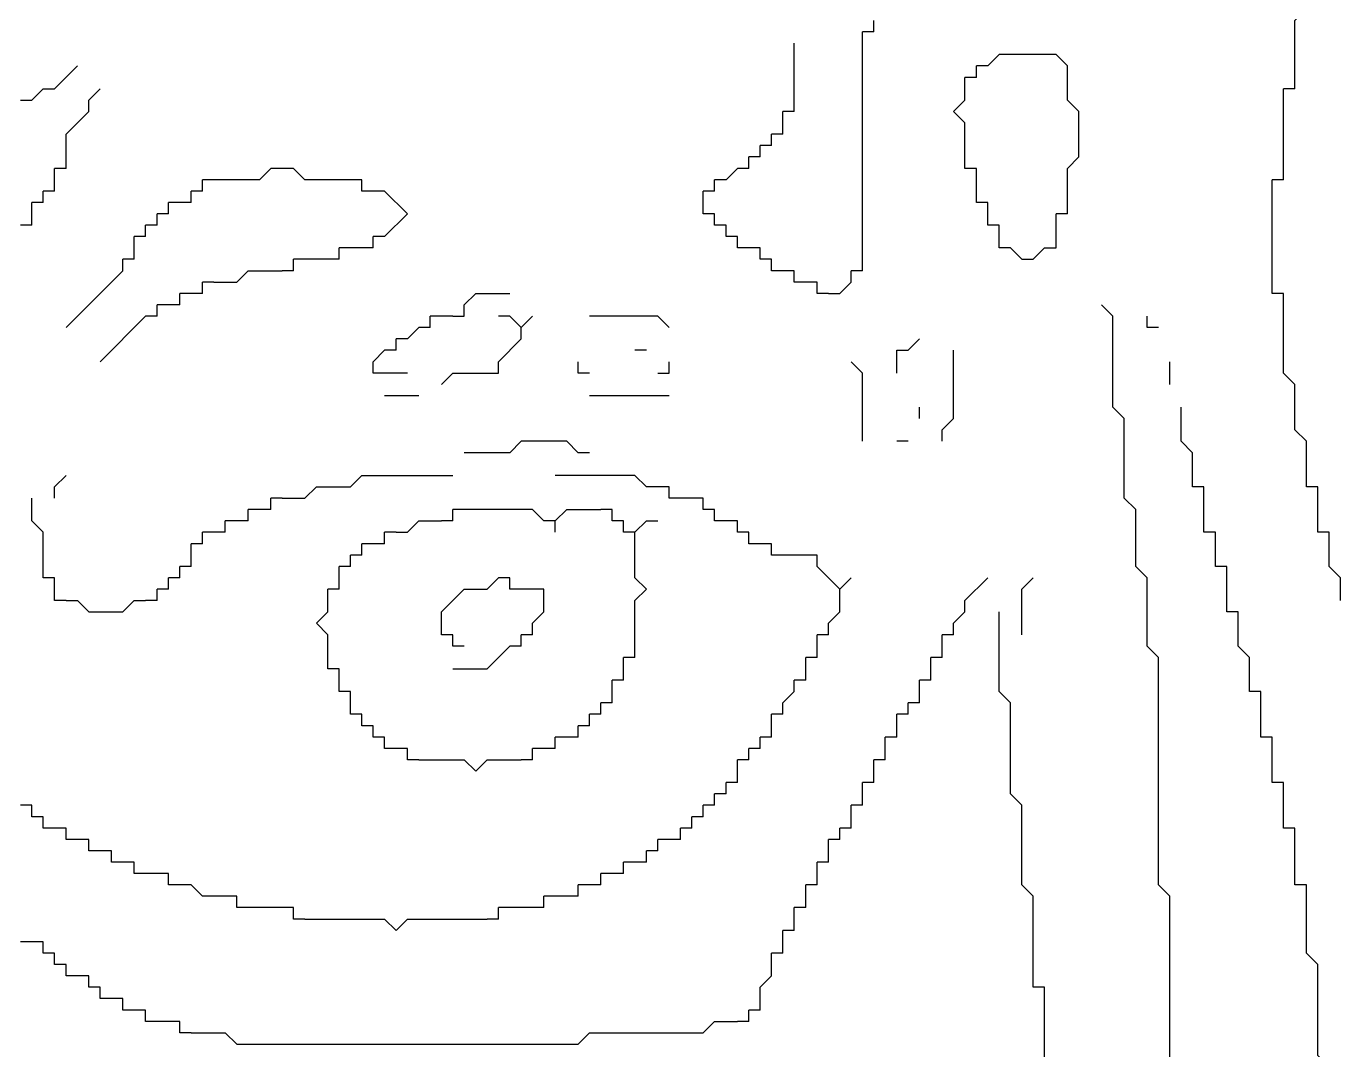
# Model space of a CAD drawing. Extents: x 0.04 to 6.31, y 0.06 to 5.55.
# Drawn here: x 3.547 to 4.745, y 2.089 to 3.026 of the extents above; entities that cross this region are included whole.
import ezdxf

# ---------------------------------------------------------------- set-up
doc = ezdxf.new("R2010")
doc.units = 0
doc.layers.get('0').update_dxf_attribs({"linetype": 'CONTINUOUS'})

msp = doc.modelspace()

# ---------------------------------------------------------------- linework, layer by layer
at = {"color": 7, "linetype": 'CONTINUOUS'}
for points in [[(4.708333, 2.979167), (4.708333, 3.03125), (4.71875, 3.041667), (4.71875, 3.104167), (4.729167, 3.114583), (4.729167, 3.375)], [(4.25, 2.958333), (4.25, 3.010417)], [(3.541667, 2.958333), (3.552083, 2.958333), (3.5625, 2.96875), (3.572917, 2.96875), (3.59375, 2.989583)], [(4.427083, 2.989583), (4.416667, 2.989583)], [(4.416667, 2.979167), (4.416667, 2.989583)], [(4.416667, 2.979167), (4.40625, 2.979167)], [(4.40625, 2.96875), (4.40625, 2.979167)], [(4.708333, 2.96875), (4.708333, 2.979167)], [(4.708333, 2.96875), (4.697917, 2.96875)], [(4.697917, 2.958333), (4.697917, 2.96875)], [(4.25, 2.947917), (4.239583, 2.947917)], [(4.239583, 2.9375), (4.239583, 2.947917)], [(4.25, 2.947917), (4.25, 2.958333)], [(4.697917, 2.895833), (4.697917, 2.958333)], [(4.239583, 2.927083), (4.239583, 2.9375)], [(4.239583, 2.927083), (4.229167, 2.927083)], [(4.229167, 2.916667), (4.229167, 2.927083)], [(4.229167, 2.916667), (4.21875, 2.916667)], [(4.21875, 2.90625), (4.21875, 2.916667)], [(4.21875, 2.90625), (4.208333, 2.90625)], [(4.208333, 2.895833), (4.208333, 2.90625)], [(4.40625, 2.895833), (4.40625, 2.90625)], [(3.84375, 2.885417), (3.802083, 2.885417), (3.791667, 2.895833), (3.770833, 2.895833), (3.760417, 2.885417), (3.71875, 2.885417)], [(4.1875, 2.885417), (4.197917, 2.895833)], [(4.208333, 2.895833), (4.197917, 2.895833)], [(4.697917, 2.885417), (4.697917, 2.895833)], [(3.708333, 2.875), (3.697917, 2.875)], [(3.697917, 2.864583), (3.697917, 2.875)], [(3.71875, 2.885417), (3.708333, 2.885417)], [(3.708333, 2.875), (3.708333, 2.885417)], [(3.854167, 2.885417), (3.84375, 2.885417)], [(4.177083, 2.875), (4.166667, 2.875)], [(4.166667, 2.864583), (4.166667, 2.875)], [(4.1875, 2.885417), (4.177083, 2.885417)], [(4.177083, 2.875), (4.177083, 2.885417)], [(4.416667, 2.875), (4.416667, 2.885417)], [(4.416667, 2.864583), (4.416667, 2.875)], [(4.697917, 2.885417), (4.6875, 2.885417)], [(4.6875, 2.875), (4.6875, 2.885417)], [(4.6875, 2.791667), (4.6875, 2.875)], [(3.6875, 2.864583), (3.677083, 2.864583)], [(3.677083, 2.854167), (3.677083, 2.864583)], [(3.697917, 2.864583), (3.6875, 2.864583)], [(4.166667, 2.854167), (4.166667, 2.864583)], [(3.677083, 2.854167), (3.666667, 2.854167)], [(3.666667, 2.84375), (3.666667, 2.854167)], [(4.427083, 2.84375), (4.427083, 2.854167)], [(3.666667, 2.84375), (3.65625, 2.84375)], [(3.65625, 2.833333), (3.65625, 2.84375)], [(3.65625, 2.833333), (3.645833, 2.833333)], [(3.645833, 2.822917), (3.645833, 2.833333)], [(3.645833, 2.8125), (3.645833, 2.822917)], [(3.645833, 2.8125), (3.635417, 2.8125)], [(3.635417, 2.802083), (3.635417, 2.8125)], [(3.583333, 2.75), (3.635417, 2.802083)], [(4.6875, 2.78125), (4.6875, 2.791667)], [(3.947917, 2.770833), (3.958333, 2.78125), (3.989583, 2.78125)], [(3.9375, 2.760417), (3.947917, 2.760417), (3.947917, 2.770833)], [(4.59375, 2.072917), (4.59375, 2.229167), (4.583333, 2.239583), (4.583333, 2.447917), (4.572917, 2.458333), (4.572917, 2.520833), (4.5625, 2.53125), (4.5625, 2.583333), (4.552083, 2.59375), (4.552083, 2.666667), (4.541667, 2.677083), (4.541667, 2.760417), (4.53125, 2.770833)], [(4.71875, 2.614583), (4.71875, 2.645833), (4.708333, 2.65625), (4.708333, 2.697917), (4.697917, 2.708333), (4.697917, 2.770833)], [(3.927083, 2.760417), (3.916667, 2.760417)], [(3.916667, 2.75), (3.916667, 2.760417)], [(3.9375, 2.760417), (3.927083, 2.760417)], [(4.135417, 2.75), (4.125, 2.760417), (4.0625, 2.760417)], [(3.895833, 2.739583), (3.90625, 2.75)], [(3.916667, 2.75), (3.90625, 2.75)], [(3.895833, 2.739583), (3.885417, 2.739583)], [(3.885417, 2.729167), (3.885417, 2.739583)], [(4.354167, 2.729167), (4.364583, 2.739583)], [(3.864583, 2.71875), (3.875, 2.729167)], [(3.885417, 2.729167), (3.875, 2.729167)], [(4.114583, 2.729167), (4.104167, 2.729167)], [(4.34375, 2.71875), (4.34375, 2.729167), (4.354167, 2.729167)], [(4.385417, 2.645833), (4.385417, 2.65625), (4.395833, 2.666667), (4.395833, 2.729167)], [(4.3125, 2.645833), (4.3125, 2.708333), (4.302083, 2.71875)], [(4.34375, 2.708333), (4.34375, 2.71875)], [(3.90625, 2.6875), (3.875, 2.6875)], [(4.135417, 2.6875), (4.0625, 2.6875)], [(4.0625, 2.635417), (4.052083, 2.635417), (4.041667, 2.645833), (4, 2.645833), (3.989583, 2.635417), (3.947917, 2.635417)], [(3.572917, 2.59375), (3.572917, 2.604167), (3.583333, 2.614583)], [(3.78125, 2.59375), (3.802083, 2.59375), (3.8125, 2.604167), (3.84375, 2.604167), (3.854167, 2.614583), (3.9375, 2.614583)], [(4.125, 2.604167), (4.114583, 2.604167), (4.104167, 2.614583), (4.03125, 2.614583)], [(4.71875, 2.604167), (4.71875, 2.614583)], [(4.135417, 2.604167), (4.125, 2.604167)], [(3.78125, 2.59375), (3.770833, 2.59375)], [(3.770833, 2.583333), (3.770833, 2.59375)], [(4.166667, 2.59375), (4.15625, 2.59375)], [(4.729167, 2.572917), (4.729167, 2.59375)], [(3.760417, 2.583333), (3.75, 2.583333)], [(3.75, 2.572917), (3.75, 2.583333)], [(3.770833, 2.583333), (3.760417, 2.583333)], [(3.739583, 2.572917), (3.729167, 2.572917)], [(3.729167, 2.5625), (3.729167, 2.572917)], [(3.75, 2.572917), (3.739583, 2.572917)], [(4.03125, 2.5625), (4.03125, 2.572917)], [(4.729167, 2.5625), (4.729167, 2.572917)], [(3.708333, 2.552083), (3.697917, 2.552083)], [(3.697917, 2.541667), (3.697917, 2.552083)], [(3.71875, 2.5625), (3.708333, 2.5625)], [(3.708333, 2.552083), (3.708333, 2.5625)], [(3.729167, 2.5625), (3.71875, 2.5625)], [(4.104167, 2.5625), (4.09375, 2.5625)], [(4.104167, 2.458333), (4.104167, 2.5), (4.114583, 2.510417), (4.104167, 2.520833), (4.104167, 2.552083)], [(4.75, 2.5), (4.75, 2.520833), (4.739583, 2.53125), (4.739583, 2.552083)], [(3.697917, 2.53125), (3.697917, 2.541667)], [(4.260417, 2.541667), (4.239583, 2.541667)], [(4.270833, 2.53125), (4.270833, 2.541667), (4.260417, 2.541667)], [(3.697917, 2.53125), (3.6875, 2.53125)], [(3.6875, 2.520833), (3.6875, 2.53125)], [(3.6875, 2.520833), (3.677083, 2.520833)], [(3.677083, 2.510417), (3.677083, 2.520833)], [(3.927083, 2.479167), (3.927083, 2.489583), (3.947917, 2.510417), (3.96875, 2.510417), (3.979167, 2.520833)], [(3.989583, 2.520833), (3.979167, 2.520833)], [(4.395833, 2.479167), (4.40625, 2.489583), (4.40625, 2.5), (4.427083, 2.520833)], [(4.458333, 2.46875), (4.458333, 2.510417), (4.46875, 2.520833)], [(3.677083, 2.510417), (3.666667, 2.510417)], [(3.666667, 2.5), (3.666667, 2.510417)], [(3.666667, 2.5), (3.65625, 2.5)], [(3.927083, 2.46875), (3.927083, 2.479167)], [(4.395833, 2.46875), (4.385417, 2.46875)], [(4.385417, 2.458333), (4.385417, 2.46875)], [(4.395833, 2.46875), (4.395833, 2.479167)], [(4.104167, 2.447917), (4.104167, 2.458333)], [(4.385417, 2.447917), (4.385417, 2.458333)], [(4.104167, 2.447917), (4.09375, 2.447917)], [(4.09375, 2.4375), (4.09375, 2.447917)], [(4.385417, 2.447917), (4.375, 2.447917)], [(4.375, 2.4375), (4.375, 2.447917)], [(4.09375, 2.427083), (4.09375, 2.4375)], [(4.375, 2.427083), (4.375, 2.4375)], [(4.09375, 2.427083), (4.083333, 2.427083)], [(4.083333, 2.416667), (4.083333, 2.427083)], [(4.375, 2.427083), (4.364583, 2.427083)], [(4.364583, 2.416667), (4.364583, 2.427083)], [(4.083333, 2.40625), (4.083333, 2.416667)], [(4.364583, 2.40625), (4.364583, 2.416667)], [(4.072917, 2.395833), (4.0625, 2.395833)], [(4.0625, 2.385417), (4.0625, 2.395833)], [(4.083333, 2.40625), (4.072917, 2.40625)], [(4.072917, 2.395833), (4.072917, 2.40625)], [(4.354167, 2.395833), (4.34375, 2.395833)], [(4.34375, 2.385417), (4.34375, 2.395833)], [(4.364583, 2.40625), (4.354167, 2.40625)], [(4.354167, 2.395833), (4.354167, 2.40625)], [(4.0625, 2.385417), (4.052083, 2.385417)], [(4.052083, 2.375), (4.052083, 2.385417)], [(4.34375, 2.375), (4.34375, 2.385417)], [(4.041667, 2.375), (4.03125, 2.375)], [(4.03125, 2.364583), (4.03125, 2.375)], [(4.052083, 2.375), (4.041667, 2.375)], [(4.34375, 2.375), (4.333333, 2.375)], [(4.333333, 2.364583), (4.333333, 2.375)], [(4.020833, 2.364583), (4.010417, 2.364583)], [(4.010417, 2.354167), (4.010417, 2.364583)], [(4.03125, 2.364583), (4.020833, 2.364583)], [(4.333333, 2.354167), (4.333333, 2.364583)], [(3.90625, 2.354167), (3.947917, 2.354167), (3.958333, 2.34375), (3.96875, 2.354167), (4, 2.354167)], [(4.010417, 2.354167), (4, 2.354167)], [(4.333333, 2.354167), (4.322917, 2.354167)], [(4.322917, 2.34375), (4.322917, 2.354167)], [(4.322917, 2.333333), (4.322917, 2.34375)], [(4.322917, 2.333333), (4.3125, 2.333333)], [(4.3125, 2.322917), (4.3125, 2.333333)], [(4.3125, 2.3125), (4.302083, 2.3125)], [(4.302083, 2.302083), (4.302083, 2.3125)], [(4.3125, 2.3125), (4.3125, 2.322917)], [(4.302083, 2.291667), (4.302083, 2.302083)], [(4.302083, 2.291667), (4.291667, 2.291667)], [(4.291667, 2.28125), (4.291667, 2.291667)], [(4.291667, 2.28125), (4.28125, 2.28125)], [(4.28125, 2.270833), (4.28125, 2.28125)], [(4.28125, 2.260417), (4.28125, 2.270833)], [(4.28125, 2.260417), (4.270833, 2.260417)], [(4.270833, 2.25), (4.270833, 2.260417)], [(4.270833, 2.239583), (4.270833, 2.25)], [(4.270833, 2.239583), (4.260417, 2.239583)], [(4.260417, 2.229167), (4.260417, 2.239583)], [(4.260417, 2.21875), (4.260417, 2.229167)], [(4.260417, 2.21875), (4.25, 2.21875)], [(4.25, 2.208333), (4.25, 2.21875)], [(4.25, 2.197917), (4.25, 2.208333)], [(4.25, 2.197917), (4.239583, 2.197917)], [(4.239583, 2.1875), (4.239583, 2.197917)], [(4.239583, 2.177083), (4.239583, 2.1875)], [(4.239583, 2.177083), (4.229167, 2.177083)], [(4.229167, 2.166667), (4.229167, 2.177083)], [(4.21875, 2.135417), (4.21875, 2.145833), (4.229167, 2.15625), (4.229167, 2.166667)], [(4.21875, 2.125), (4.21875, 2.135417)], [(3.65625, 2.125), (3.645833, 2.125)], [(4.21875, 2.125), (4.208333, 2.125)], [(4.208333, 2.114583), (4.208333, 2.125)], [(3.677083, 2.114583), (3.666667, 2.114583)], [(3.6875, 2.114583), (3.677083, 2.114583)], [(3.6875, 2.104167), (3.6875, 2.114583)], [(3.697917, 2.104167), (3.729167, 2.104167), (3.739583, 2.09375), (4.052083, 2.09375), (4.0625, 2.104167), (4.166667, 2.104167), (4.177083, 2.114583), (4.197917, 2.114583)], [(4.208333, 2.114583), (4.197917, 2.114583)]]:
    msp.add_lwpolyline(points, dxfattribs=at)
at = {"color": 255, "linetype": 'CONTINUOUS'}
for points in [[(4.322917, 3.020833), (4.322917, 3.03125)], [(4.322917, 3.020833), (4.3125, 3.020833)], [(4.3125, 3.010417), (4.3125, 3.020833)], [(4.3125, 2.8125), (4.3125, 3.010417)], [(3.583333, 2.895833), (3.583333, 2.90625)], [(3.583333, 2.895833), (3.572917, 2.895833)], [(3.572917, 2.885417), (3.572917, 2.895833)], [(3.572917, 2.875), (3.5625, 2.875)], [(3.5625, 2.864583), (3.5625, 2.875)], [(3.572917, 2.875), (3.572917, 2.885417)], [(3.5625, 2.864583), (3.552083, 2.864583)], [(3.552083, 2.854167), (3.552083, 2.864583)], [(4.5, 2.854167), (4.5, 2.864583)], [(3.552083, 2.84375), (3.552083, 2.854167)], [(4.5, 2.854167), (4.489583, 2.854167)], [(4.489583, 2.84375), (4.489583, 2.854167)], [(3.552083, 2.84375), (3.541667, 2.84375)], [(4.1875, 2.833333), (4.1875, 2.84375)], [(4.489583, 2.833333), (4.489583, 2.84375)], [(3.875, 2.833333), (3.864583, 2.833333)], [(3.864583, 2.822917), (3.864583, 2.833333)], [(4.479167, 2.822917), (4.489583, 2.822917), (4.489583, 2.833333)], [(3.84375, 2.822917), (3.833333, 2.822917)], [(3.833333, 2.8125), (3.833333, 2.822917)], [(3.854167, 2.822917), (3.84375, 2.822917)], [(3.864583, 2.822917), (3.854167, 2.822917)], [(4.21875, 2.822917), (4.208333, 2.822917)], [(4.21875, 2.8125), (4.21875, 2.822917)], [(4.447917, 2.822917), (4.458333, 2.8125), (4.46875, 2.8125), (4.479167, 2.822917)], [(3.802083, 2.8125), (3.791667, 2.8125)], [(3.791667, 2.802083), (3.791667, 2.8125)], [(3.822917, 2.8125), (3.802083, 2.8125)], [(3.833333, 2.8125), (3.822917, 2.8125)], [(4.3125, 2.802083), (4.3125, 2.8125)], [(3.71875, 2.791667), (3.708333, 2.791667)], [(3.708333, 2.78125), (3.708333, 2.791667)], [(3.71875, 2.791667), (3.739583, 2.791667), (3.75, 2.802083), (3.78125, 2.802083)], [(3.791667, 2.802083), (3.78125, 2.802083)], [(4.25, 2.802083), (4.239583, 2.802083)], [(4.25, 2.791667), (4.25, 2.802083)], [(4.270833, 2.791667), (4.260417, 2.791667)], [(4.270833, 2.78125), (4.270833, 2.791667)], [(4.28125, 2.78125), (4.291667, 2.78125), (4.302083, 2.791667)], [(4.3125, 2.802083), (4.302083, 2.802083)], [(4.302083, 2.791667), (4.302083, 2.802083)], [(3.697917, 2.78125), (3.6875, 2.78125)], [(3.6875, 2.770833), (3.6875, 2.78125)], [(3.708333, 2.78125), (3.697917, 2.78125)], [(4.28125, 2.78125), (4.270833, 2.78125)], [(3.677083, 2.770833), (3.666667, 2.770833)], [(3.666667, 2.760417), (3.666667, 2.770833)], [(3.6875, 2.770833), (3.677083, 2.770833)], [(3.666667, 2.760417), (3.65625, 2.760417)], [(3.979167, 2.71875), (4, 2.739583), (4, 2.75)], [(3.927083, 2.697917), (3.9375, 2.708333), (3.96875, 2.708333)], [(3.96875, 2.708333), (3.979167, 2.708333), (3.979167, 2.71875)], [(4.59375, 2.697917), (4.59375, 2.71875)], [(4.364583, 2.666667), (4.364583, 2.677083)], [(4.614583, 2.614583), (4.614583, 2.635417), (4.604167, 2.645833), (4.604167, 2.677083)], [(4.614583, 2.604167), (4.614583, 2.614583)], [(4.625, 2.604167), (4.614583, 2.604167)], [(3.5625, 2.53125), (3.5625, 2.5625), (3.552083, 2.572917), (3.552083, 2.59375)], [(4.625, 2.572917), (4.625, 2.59375)], [(3.947917, 2.583333), (3.9375, 2.583333)], [(3.9375, 2.572917), (3.9375, 2.583333)], [(4.03125, 2.572917), (4.041667, 2.583333), (4.072917, 2.583333)], [(4.083333, 2.583333), (4.072917, 2.583333)], [(4.083333, 2.572917), (4.083333, 2.583333)], [(3.885417, 2.5625), (3.895833, 2.5625), (3.90625, 2.572917), (3.927083, 2.572917)], [(3.9375, 2.572917), (3.927083, 2.572917)], [(4.104167, 2.5625), (4.114583, 2.572917), (4.125, 2.572917)], [(4.625, 2.5625), (4.625, 2.572917)], [(3.864583, 2.552083), (3.854167, 2.552083)], [(3.854167, 2.541667), (3.854167, 2.552083)], [(3.875, 2.552083), (3.864583, 2.552083)], [(3.885417, 2.5625), (3.875, 2.5625)], [(3.875, 2.552083), (3.875, 2.5625)], [(4.635417, 2.5625), (4.625, 2.5625)], [(4.635417, 2.541667), (4.635417, 2.552083)], [(3.854167, 2.541667), (3.84375, 2.541667)], [(3.84375, 2.53125), (3.84375, 2.541667)], [(4.635417, 2.53125), (4.635417, 2.541667)], [(3.5625, 2.520833), (3.5625, 2.53125)], [(3.84375, 2.53125), (3.833333, 2.53125)], [(3.833333, 2.520833), (3.833333, 2.53125)], [(4.645833, 2.53125), (4.635417, 2.53125)], [(3.833333, 2.510417), (3.833333, 2.520833)], [(4.291667, 2.510417), (4.302083, 2.520833)], [(4.645833, 2.5), (4.645833, 2.520833)], [(3.833333, 2.510417), (3.822917, 2.510417)], [(3.822917, 2.5), (3.822917, 2.510417)], [(4.28125, 2.479167), (4.291667, 2.489583), (4.291667, 2.510417)], [(3.822917, 2.447917), (3.822917, 2.46875), (3.8125, 2.479167), (3.822917, 2.489583), (3.822917, 2.5)], [(4.010417, 2.479167), (4.020833, 2.489583), (4.020833, 2.5)], [(4.645833, 2.489583), (4.645833, 2.5)], [(4.46875, 2.15625), (4.46875, 2.229167), (4.458333, 2.239583), (4.458333, 2.3125), (4.447917, 2.322917), (4.447917, 2.40625), (4.4375, 2.416667), (4.4375, 2.489583)], [(4.65625, 2.489583), (4.645833, 2.489583)], [(4.010417, 2.46875), (4, 2.46875)], [(4, 2.458333), (4, 2.46875)], [(4.010417, 2.46875), (4.010417, 2.479167)], [(4.28125, 2.46875), (4.270833, 2.46875)], [(4.270833, 2.458333), (4.270833, 2.46875)], [(4.28125, 2.46875), (4.28125, 2.479167)], [(4.666667, 2.427083), (4.666667, 2.447917), (4.65625, 2.458333), (4.65625, 2.479167)], [(4, 2.458333), (3.989583, 2.458333)], [(4.270833, 2.447917), (4.270833, 2.458333)], [(3.822917, 2.4375), (3.822917, 2.447917)], [(4.270833, 2.447917), (4.260417, 2.447917)], [(4.260417, 2.4375), (4.260417, 2.447917)], [(3.833333, 2.4375), (3.822917, 2.4375)], [(4.260417, 2.427083), (4.260417, 2.4375)], [(3.833333, 2.416667), (3.833333, 2.427083)], [(4.260417, 2.427083), (4.25, 2.427083)], [(4.25, 2.416667), (4.25, 2.427083)], [(4.666667, 2.416667), (4.666667, 2.427083)], [(4.239583, 2.40625), (4.25, 2.416667)], [(4.677083, 2.416667), (4.666667, 2.416667)], [(3.84375, 2.395833), (3.84375, 2.40625)], [(3.854167, 2.395833), (3.84375, 2.395833)], [(4.239583, 2.395833), (4.229167, 2.395833)], [(4.229167, 2.385417), (4.229167, 2.395833)], [(4.239583, 2.395833), (4.239583, 2.40625)], [(4.677083, 2.385417), (4.677083, 2.40625)], [(4.229167, 2.375), (4.229167, 2.385417)], [(4.677083, 2.375), (4.677083, 2.385417)], [(4.229167, 2.375), (4.21875, 2.375)], [(4.21875, 2.364583), (4.21875, 2.375)], [(4.6875, 2.375), (4.677083, 2.375)], [(4.6875, 2.364583), (4.6875, 2.375)], [(4.21875, 2.364583), (4.208333, 2.364583)], [(4.208333, 2.354167), (4.208333, 2.364583)], [(4.6875, 2.34375), (4.6875, 2.364583)], [(4.208333, 2.354167), (4.197917, 2.354167)], [(4.197917, 2.34375), (4.197917, 2.354167)], [(4.197917, 2.333333), (4.197917, 2.34375)], [(4.6875, 2.333333), (4.6875, 2.34375)], [(4.197917, 2.333333), (4.1875, 2.333333)], [(4.1875, 2.322917), (4.1875, 2.333333)], [(4.697917, 2.333333), (4.6875, 2.333333)], [(4.697917, 2.322917), (4.697917, 2.333333)], [(3.552083, 2.3125), (3.541667, 2.3125)], [(3.552083, 2.302083), (3.552083, 2.3125)], [(4.177083, 2.3125), (4.166667, 2.3125)], [(4.166667, 2.302083), (4.166667, 2.3125)], [(4.1875, 2.322917), (4.177083, 2.322917)], [(4.177083, 2.3125), (4.177083, 2.322917)], [(4.697917, 2.302083), (4.697917, 2.322917)], [(4.166667, 2.302083), (4.15625, 2.302083)], [(4.15625, 2.291667), (4.15625, 2.302083)], [(4.697917, 2.291667), (4.697917, 2.302083)], [(3.583333, 2.291667), (3.572917, 2.291667)], [(3.583333, 2.28125), (3.583333, 2.291667)], [(4.15625, 2.291667), (4.145833, 2.291667)], [(4.145833, 2.28125), (4.145833, 2.291667)], [(4.708333, 2.291667), (4.697917, 2.291667)], [(4.708333, 2.28125), (4.708333, 2.291667)], [(3.604167, 2.28125), (3.59375, 2.28125)], [(3.604167, 2.270833), (3.604167, 2.28125)], [(4.135417, 2.28125), (4.125, 2.28125)], [(4.125, 2.270833), (4.125, 2.28125)], [(4.145833, 2.28125), (4.135417, 2.28125)], [(4.708333, 2.25), (4.708333, 2.28125)], [(3.625, 2.270833), (3.614583, 2.270833)], [(3.625, 2.260417), (3.625, 2.270833)], [(4.125, 2.270833), (4.114583, 2.270833)], [(4.114583, 2.260417), (4.114583, 2.270833)], [(3.645833, 2.260417), (3.635417, 2.260417)], [(3.645833, 2.25), (3.645833, 2.260417)], [(4.104167, 2.260417), (4.09375, 2.260417)], [(4.09375, 2.25), (4.09375, 2.260417)], [(4.114583, 2.260417), (4.104167, 2.260417)], [(3.666667, 2.25), (3.65625, 2.25)], [(3.677083, 2.25), (3.666667, 2.25)], [(3.677083, 2.239583), (3.677083, 2.25)], [(4.083333, 2.25), (4.072917, 2.25)], [(4.072917, 2.239583), (4.072917, 2.25)], [(4.09375, 2.25), (4.083333, 2.25)], [(4.708333, 2.239583), (4.708333, 2.25)], [(3.6875, 2.239583), (3.677083, 2.239583)], [(3.729167, 2.229167), (3.708333, 2.229167), (3.697917, 2.239583), (3.6875, 2.239583)], [(3.739583, 2.229167), (3.729167, 2.229167)], [(3.739583, 2.21875), (3.739583, 2.229167)], [(4.03125, 2.229167), (4.020833, 2.229167)], [(4.020833, 2.21875), (4.020833, 2.229167)], [(4.041667, 2.229167), (4.03125, 2.229167)], [(4.052083, 2.229167), (4.041667, 2.229167)], [(4.0625, 2.239583), (4.052083, 2.239583)], [(4.052083, 2.229167), (4.052083, 2.239583)], [(4.072917, 2.239583), (4.0625, 2.239583)], [(4.71875, 2.239583), (4.708333, 2.239583)], [(4.71875, 2.229167), (4.71875, 2.239583)], [(4.739583, 1.802083), (4.739583, 2.072917), (4.729167, 2.083333), (4.729167, 2.166667), (4.71875, 2.177083), (4.71875, 2.229167)], [(3.75, 2.21875), (3.739583, 2.21875)], [(3.78125, 2.21875), (3.75, 2.21875)], [(3.791667, 2.21875), (3.78125, 2.21875)], [(3.791667, 2.208333), (3.791667, 2.21875)], [(3.989583, 2.21875), (3.979167, 2.21875)], [(3.979167, 2.208333), (3.979167, 2.21875)], [(4.010417, 2.21875), (3.989583, 2.21875)], [(4.020833, 2.21875), (4.010417, 2.21875)], [(3.802083, 2.208333), (3.791667, 2.208333)], [(3.802083, 2.208333), (3.875, 2.208333), (3.885417, 2.197917), (3.895833, 2.208333), (3.96875, 2.208333)], [(3.979167, 2.208333), (3.96875, 2.208333)], [(4.46875, 2.145833), (4.46875, 2.15625)], [(4.479167, 2.145833), (4.46875, 2.145833)], [(4.479167, 2.135417), (4.479167, 2.145833)], [(4.5, 1.697917), (4.5, 1.916667), (4.489583, 1.927083), (4.489583, 2.041667), (4.479167, 2.052083), (4.479167, 2.135417)]]:
    msp.add_lwpolyline(points, dxfattribs=at)
at = {"color": 253, "linetype": 'CONTINUOUS'}
for points in [[(4.5, 2.864583), (4.5, 2.895833), (4.510417, 2.90625), (4.510417, 2.947917), (4.5, 2.958333), (4.5, 2.989583), (4.489583, 3), (4.4375, 3), (4.427083, 2.989583)], [(3.875, 2.833333), (3.895833, 2.854167), (3.875, 2.875), (3.864583, 2.875)], [(4.1875, 2.84375), (4.177083, 2.84375)], [(4.197917, 2.833333), (4.1875, 2.833333)], [(4, 2.75), (3.989583, 2.760417), (3.979167, 2.760417)], [(3.895833, 2.708333), (3.875, 2.708333)], [(4.625, 2.59375), (4.625, 2.604167)], [(4.09375, 2.572917), (4.083333, 2.572917)], [(4.1875, 2.572917), (4.177083, 2.572917)], [(4.21875, 2.552083), (4.208333, 2.552083)], [(4.645833, 2.520833), (4.645833, 2.53125)], [(3.833333, 2.427083), (3.833333, 2.4375)], [(3.583333, 2.166667), (3.572917, 2.166667)], [(3.625, 2.135417), (3.614583, 2.135417)]]:
    msp.add_lwpolyline(points, dxfattribs=at)
at = {"color": 252, "linetype": 'CONTINUOUS'}
for points in [[(3.583333, 2.90625), (3.583333, 2.927083), (3.604167, 2.947917), (3.604167, 2.958333), (3.614583, 2.96875)], [(4.4375, 2.833333), (4.4375, 2.84375)], [(4.208333, 2.822917), (4.197917, 2.822917)], [(4.239583, 2.802083), (4.229167, 2.802083)], [(3.614583, 2.71875), (3.65625, 2.760417)], [(4.145833, 2.59375), (4.135417, 2.59375)], [(4.09375, 2.5625), (4.09375, 2.572917)], [(4.208333, 2.5625), (4.197917, 2.5625)], [(4.291667, 2.510417), (4.270833, 2.53125)], [(3.572917, 2.510417), (3.572917, 2.520833)], [(3.947917, 2.458333), (3.9375, 2.458333)], [(3.84375, 2.40625), (3.84375, 2.416667)], [(3.864583, 2.375), (3.864583, 2.385417)], [(3.875, 2.364583), (3.875, 2.375)], [(3.90625, 2.354167), (3.895833, 2.354167)], [(3.572917, 2.291667), (3.5625, 2.291667)], [(3.572917, 2.177083), (3.5625, 2.177083)], [(3.583333, 2.15625), (3.583333, 2.166667)], [(3.645833, 2.125), (3.635417, 2.125)]]:
    msp.add_lwpolyline(points, dxfattribs=at)
at = {"color": 250, "linetype": 'CONTINUOUS'}
for points in [[(4.40625, 2.90625), (4.40625, 2.9375), (4.395833, 2.947917), (4.40625, 2.958333), (4.40625, 2.96875)], [(4.416667, 2.895833), (4.40625, 2.895833)], [(3.854167, 2.875), (3.854167, 2.885417)], [(4.427083, 2.864583), (4.416667, 2.864583)], [(4.4375, 2.84375), (4.427083, 2.84375)], [(4.697917, 2.78125), (4.6875, 2.78125)], [(4.583333, 2.75), (4.572917, 2.75), (4.572917, 2.760417)], [(3.875, 2.708333), (3.864583, 2.708333), (3.864583, 2.71875)], [(4.354167, 2.645833), (4.34375, 2.645833)], [(4.135417, 2.59375), (4.135417, 2.604167)], [(4.729167, 2.604167), (4.71875, 2.604167)], [(4.729167, 2.59375), (4.729167, 2.604167)], [(4.15625, 2.59375), (4.145833, 2.59375)], [(4.166667, 2.583333), (4.166667, 2.59375)], [(4.177083, 2.583333), (4.166667, 2.583333)], [(4.03125, 2.572917), (4.020833, 2.572917)], [(4.197917, 2.572917), (4.1875, 2.572917)], [(4.197917, 2.5625), (4.197917, 2.572917)], [(4.104167, 2.552083), (4.104167, 2.5625)], [(4.229167, 2.552083), (4.21875, 2.552083)], [(4.229167, 2.541667), (4.229167, 2.552083)], [(4.739583, 2.5625), (4.729167, 2.5625)], [(4.739583, 2.552083), (4.739583, 2.5625)], [(3.989583, 2.510417), (3.989583, 2.520833)], [(3.583333, 2.5), (3.59375, 2.5), (3.604167, 2.489583), (3.635417, 2.489583), (3.645833, 2.5), (3.65625, 2.5)], [(3.9375, 2.46875), (3.927083, 2.46875)], [(3.895833, 2.354167), (3.895833, 2.364583)], [(3.5625, 2.177083), (3.5625, 2.1875)], [(3.604167, 2.15625), (3.59375, 2.15625)], [(3.604167, 2.145833), (3.604167, 2.15625)], [(3.635417, 2.135417), (3.625, 2.135417)], [(3.635417, 2.125), (3.635417, 2.135417)], [(3.65625, 2.114583), (3.65625, 2.125)], [(3.697917, 2.104167), (3.6875, 2.104167)]]:
    msp.add_lwpolyline(points, dxfattribs=at)
at = {"color": 251, "linetype": 'CONTINUOUS'}
for points in [[(4.416667, 2.885417), (4.416667, 2.895833)], [(3.864583, 2.875), (3.854167, 2.875)], [(4.427083, 2.854167), (4.427083, 2.864583)], [(4.177083, 2.854167), (4.166667, 2.854167)], [(4.447917, 2.822917), (4.4375, 2.822917), (4.4375, 2.833333)], [(4.697917, 2.770833), (4.697917, 2.78125)], [(4, 2.75), (4.010417, 2.760417)], [(4.0625, 2.708333), (4.052083, 2.708333), (4.052083, 2.71875)], [(4.177083, 2.572917), (4.177083, 2.583333)], [(4.208333, 2.552083), (4.208333, 2.5625)], [(4.239583, 2.541667), (4.229167, 2.541667)], [(4, 2.510417), (3.989583, 2.510417)], [(4.010417, 2.510417), (4, 2.510417)], [(4.020833, 2.5), (4.020833, 2.510417), (4.010417, 2.510417)], [(3.9375, 2.458333), (3.9375, 2.46875)], [(3.9375, 2.4375), (3.96875, 2.4375), (3.989583, 2.458333)], [(3.895833, 2.364583), (3.885417, 2.364583)], [(3.5625, 2.1875), (3.552083, 2.1875)], [(3.572917, 2.166667), (3.572917, 2.177083)], [(3.614583, 2.145833), (3.604167, 2.145833)], [(3.614583, 2.135417), (3.614583, 2.145833)], [(3.666667, 2.114583), (3.65625, 2.114583)]]:
    msp.add_lwpolyline(points, dxfattribs=at)
at = {"color": 254, "linetype": 'CONTINUOUS'}
for points in [[(4.177083, 2.84375), (4.177083, 2.854167)], [(4.197917, 2.822917), (4.197917, 2.833333)], [(4.229167, 2.8125), (4.21875, 2.8125)], [(4.229167, 2.802083), (4.229167, 2.8125)], [(4.260417, 2.791667), (4.25, 2.791667)], [(4.125, 2.708333), (4.135417, 2.708333), (4.135417, 2.71875)], [(4.020833, 2.572917), (4.010417, 2.583333), (3.947917, 2.583333)], [(4.635417, 2.552083), (4.635417, 2.5625)], [(3.572917, 2.520833), (3.5625, 2.520833)], [(3.583333, 2.5), (3.572917, 2.5), (3.572917, 2.510417)], [(4.65625, 2.479167), (4.65625, 2.489583)], [(3.84375, 2.416667), (3.833333, 2.416667)], [(4.677083, 2.40625), (4.677083, 2.416667)], [(3.854167, 2.385417), (3.854167, 2.395833)], [(3.864583, 2.385417), (3.854167, 2.385417)], [(3.875, 2.375), (3.864583, 2.375)], [(3.885417, 2.364583), (3.875, 2.364583)], [(3.5625, 2.302083), (3.552083, 2.302083)], [(3.5625, 2.291667), (3.5625, 2.302083)], [(3.59375, 2.28125), (3.583333, 2.28125)], [(3.614583, 2.270833), (3.604167, 2.270833)], [(3.635417, 2.260417), (3.625, 2.260417)], [(3.65625, 2.25), (3.645833, 2.25)], [(3.552083, 2.1875), (3.541667, 2.1875)], [(3.59375, 2.15625), (3.583333, 2.15625)]]:
    msp.add_lwpolyline(points, dxfattribs=at)

doc.saveas('drawing.dxf')
